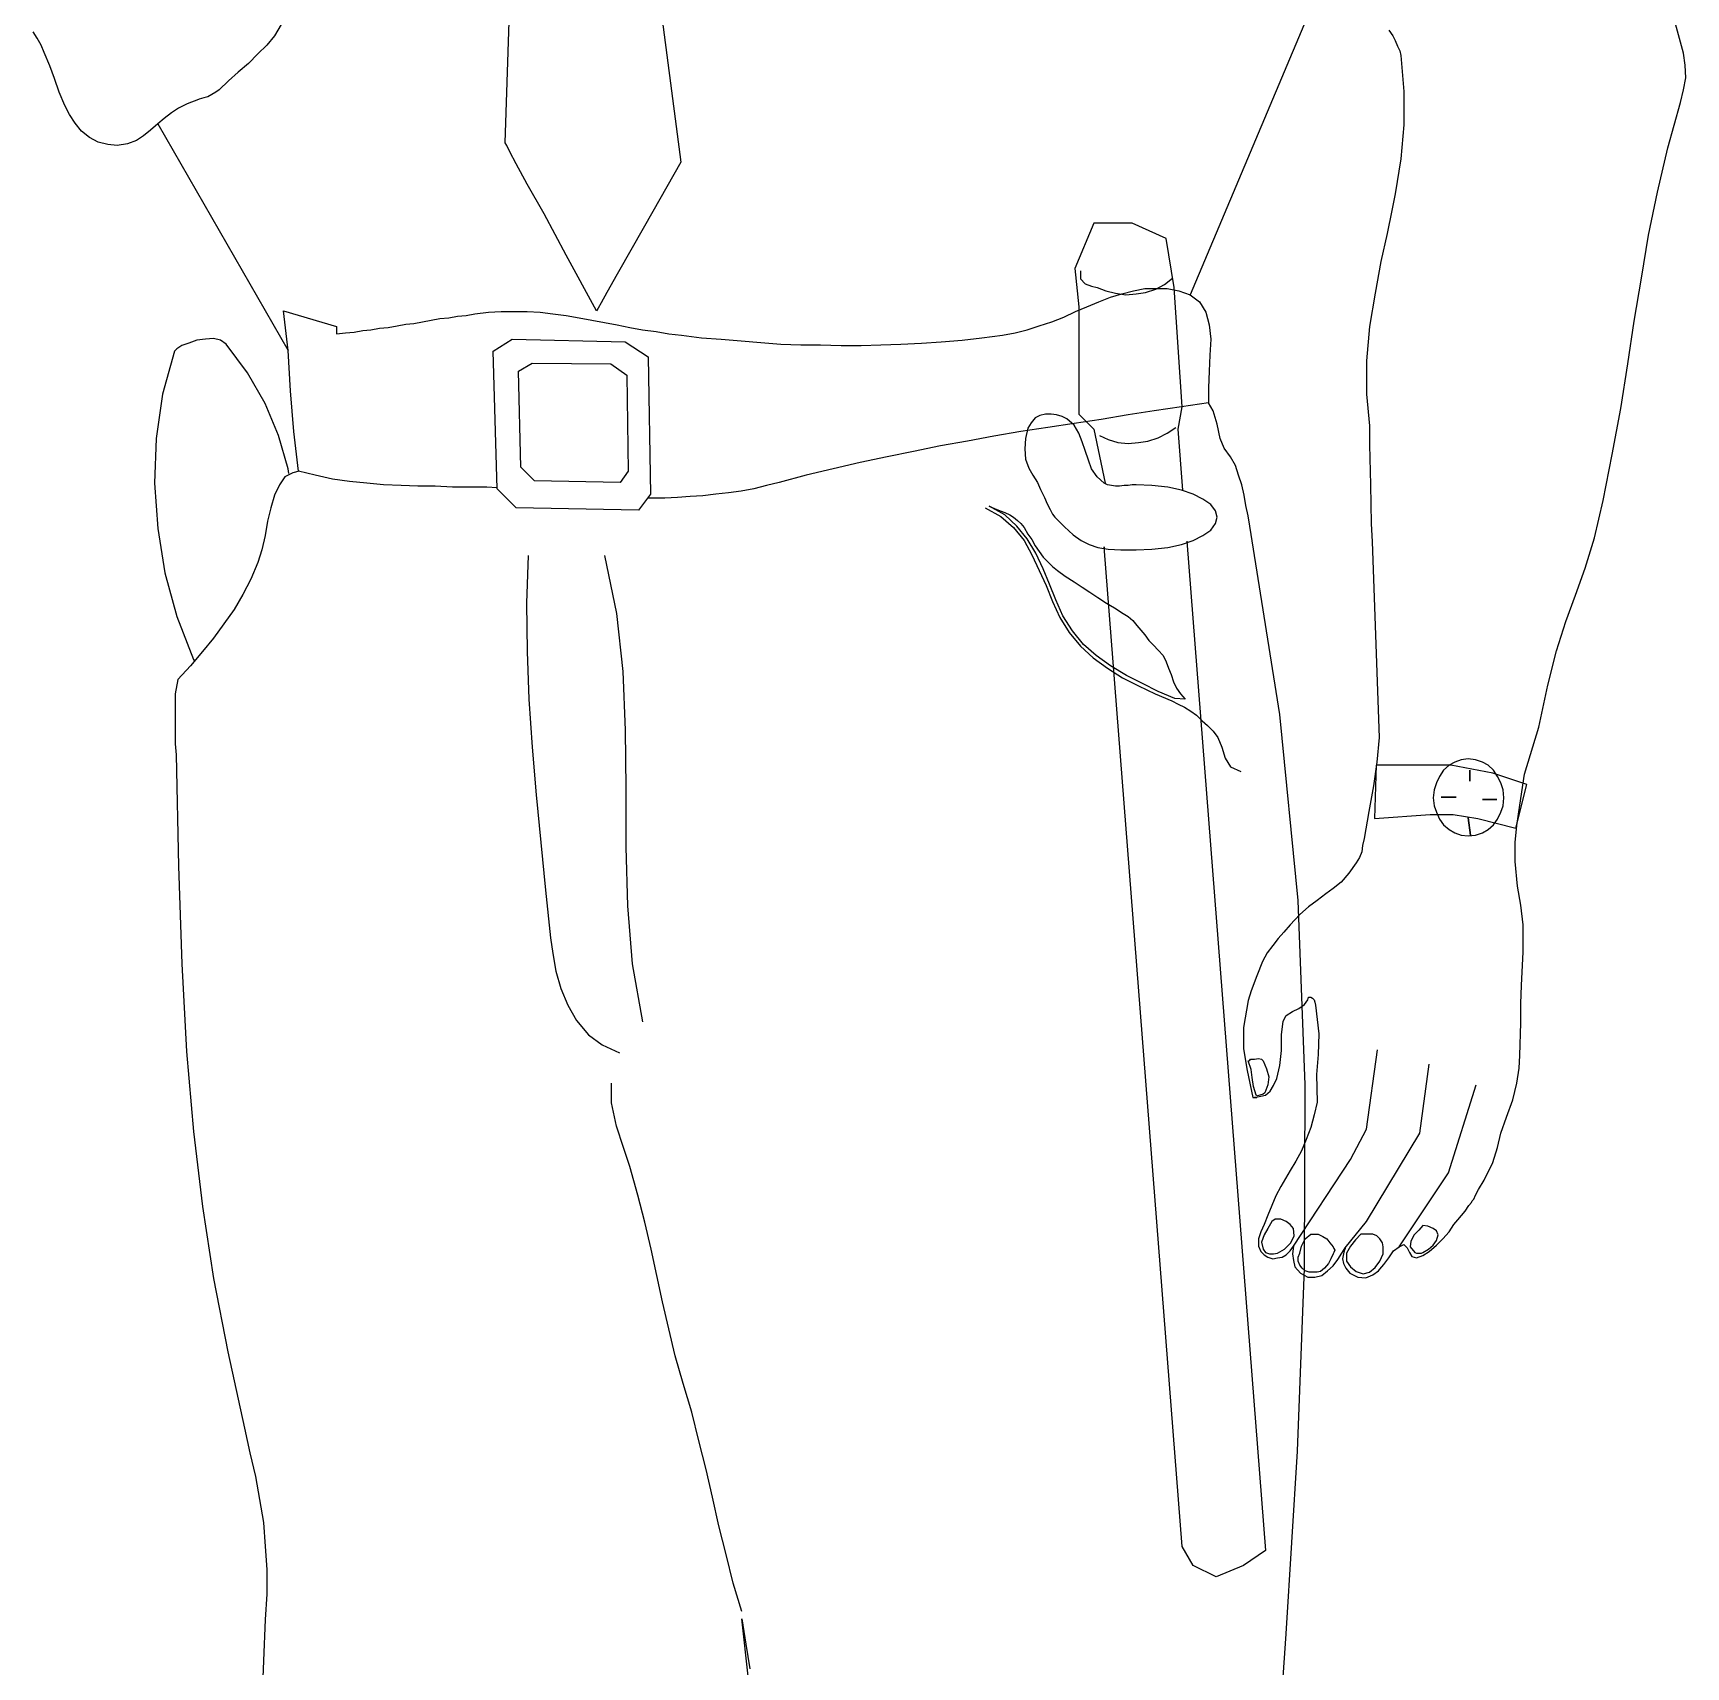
# Model space of a CAD drawing. Extents: x 740 to 801, y -233 to -38.
# Drawn here: x 742.9 to 800.9, y -165.8 to -108.4 of the extents above; entities that cross this region are included whole.
import ezdxf

# ---------------------------------------------------------------- set-up
doc = ezdxf.new("R2010")
doc.units = 0
doc.header["$LTSCALE"] = 25
doc.layers.get('0').update_dxf_attribs({"linetype": 'CONTINUOUS'})
for name, color, linetype in [('1', 7, 'CONTINUOUS'), ('5', 7, 'CONTINUOUS'), ('7', 7, 'CONTINUOUS')]:
    doc.layers.add(name, color=color, linetype=linetype)

msp = doc.modelspace()

# ---------------------------------------------------------------- linework, layer by layer
for p, q in [((788.437, -105.978), (783.524, -117.615)), ((747.277, -111.615), (751.853, -119.568))]:
    msp.add_line(p, q)
at = {"layer": '1', "linetype": 'CONTINUOUS'}
for points in [[(785.646, -144.459), (785.786, -144.459), (785.925, -144.431), (786.036, -144.459), (786.092, -144.515), (786.204, -144.794), (786.287, -145.073), (786.26, -145.352), (786.148, -145.631), (786.092, -145.687), (785.98, -145.714), (785.897, -145.743), (785.841, -145.714), (785.757, -145.408), (785.701, -145.1), (785.674, -144.822), (785.562, -144.515), (785.59, -144.515), (785.618, -144.487), (785.618, -144.487), (785.646, -144.459)], [(786.4, -150.151), (786.26, -150.403), (786.121, -150.626), (786.036, -150.877), (786.092, -151.129), (786.175, -151.239), (786.315, -151.295), (786.454, -151.295), (786.594, -151.268), (786.845, -151.129), (787.068, -150.905), (787.18, -150.654), (787.153, -150.403), (787.041, -150.263), (786.901, -150.151), (786.706, -150.068), (786.51, -150.068), (786.4, -150.151)], [(791.561, -150.459), (791.394, -150.626), (791.282, -150.85), (791.255, -151.045), (791.422, -151.239), (791.478, -151.268), (791.561, -151.268), (791.646, -151.268), (791.702, -151.239), (791.896, -151.129), (792.064, -150.989), (792.175, -150.821), (792.231, -150.626), (792.175, -150.486), (792.064, -150.403), (791.869, -150.319), (791.702, -150.291), (791.561, -150.459)], [(787.376, -151.268), (787.432, -151.017), (787.571, -150.765), (787.767, -150.598), (788.017, -150.598), (788.185, -150.682), (788.325, -150.765), (788.437, -150.905), (788.548, -151.045), (788.576, -151.1), (788.604, -151.156), (788.576, -151.239), (788.548, -151.295), (788.464, -151.463), (788.381, -151.63), (788.241, -151.798), (788.102, -151.909), (787.99, -151.938), (787.85, -151.938), (787.711, -151.938), (787.571, -151.882), (787.459, -151.798), (787.376, -151.686), (787.32, -151.547), (787.32, -151.407), (787.376, -151.268)], [(789.525, -150.598), (789.33, -150.794), (789.161, -151.017), (789.022, -151.268), (789.022, -151.547), (789.161, -151.742), (789.357, -151.909), (789.608, -151.993), (789.831, -151.938), (790.027, -151.77), (790.194, -151.547), (790.306, -151.295), (790.306, -151.045), (790.278, -150.905), (790.194, -150.765), (790.083, -150.654), (789.943, -150.598), (789.525, -150.598)]]:
    msp.add_lwpolyline(points, dxfattribs=at)
at = {"layer": '5', "linetype": 'CONTINUOUS'}
msp.add_lwpolyline([(782.995, -131.791), (782.409, -131.54), (781.851, -131.261), (781.293, -130.982), (780.734, -130.647), (780.232, -130.283), (779.785, -129.894), (779.395, -129.419), (779.06, -128.889), (778.809, -128.331), (778.586, -127.773), (778.363, -127.243), (778.111, -126.685), (777.804, -126.182), (777.441, -125.736), (777.023, -125.345), (776.465, -125.037), (776.661, -125.122), (776.855, -125.205), (777.023, -125.261), (777.19, -125.345), (777.329, -125.428), (777.469, -125.54), (777.581, -125.651), (777.693, -125.791), (777.832, -126.015), (777.972, -126.21), (778.083, -126.433), (778.222, -126.629), (778.363, -126.824), (778.53, -126.991), (778.697, -127.159), (778.865, -127.299), (779.144, -127.493), (779.451, -127.688), (779.73, -127.884), (780.009, -128.052), (780.288, -128.247), (780.594, -128.442), (780.873, -128.61), (781.181, -128.805), (781.348, -128.916), (781.516, -129.056), (781.655, -129.224), (781.795, -129.391), (781.934, -129.559), (782.074, -129.754), (782.242, -129.921), (782.409, -130.089), (782.576, -130.283), (782.688, -130.508), (782.771, -130.73), (782.856, -130.953), (782.939, -131.205), (783.05, -131.428), (783.189, -131.623), (783.357, -131.819), (782.995, -131.791)], dxfattribs=at)
at = {"layer": '7', "linetype": 'CONTINUOUS'}
for points in [[(764.69, -105.699), (765.639, -112.955), (764.662, -114.685), (763.937, -115.968), (763.406, -116.89), (763.043, -117.531), (762.848, -117.894), (762.736, -118.089), (762.68, -118.174), (762.68, -118.174), (761.621, -116.22), (760.839, -114.769), (760.252, -113.736), (759.862, -113.011), (759.638, -112.592), (759.527, -112.368), (759.471, -112.285), (759.471, -112.285), (759.611, -108.015)], [(751.602, -108.127), (751.379, -108.518), (751.1, -108.853), (750.792, -109.159), (750.458, -109.494), (750.095, -109.802), (749.76, -110.108), (749.425, -110.416), (749.314, -110.499), (749.175, -110.583), (749.035, -110.666), (748.896, -110.695), (748.728, -110.75), (748.588, -110.806), (748.421, -110.862), (748.282, -110.918), (748.002, -111.057), (747.751, -111.224), (747.5, -111.42), (747.277, -111.615), (747.025, -111.838), (746.774, -112.033), (746.524, -112.201), (746.216, -112.312), (745.854, -112.368), (745.519, -112.341), (745.184, -112.258), (744.877, -112.089), (744.597, -111.867), (744.374, -111.588), (744.179, -111.28), (744.012, -110.974), (743.817, -110.499), (743.649, -110.025), (743.482, -109.578), (743.286, -109.103), (743.175, -108.853), (743.035, -108.602), (742.895, -108.379)], [(790.501, -108.323), (790.641, -108.518), (790.724, -108.685), (790.808, -108.881), (790.892, -109.047), (790.92, -109.215), (791.032, -110.471), (791.032, -111.644), (790.92, -112.843), (790.724, -114.071), (790.613, -114.657), (790.445, -115.466), (790.222, -116.443), (790.027, -117.56), (789.831, -118.731), (789.719, -119.931), (789.719, -121.104), (789.831, -122.219), (789.831, -122.889), (789.859, -124.284), (789.887, -125.651), (789.915, -126.294), (790.166, -133.159), (790.083, -134.023), (789.971, -134.861), (789.804, -135.753), (789.636, -136.701), (789.58, -136.952), (789.552, -137.176), (789.469, -137.371), (789.357, -137.566), (789.105, -137.929), (788.827, -138.236), (788.548, -138.46), (788.296, -138.654), (787.99, -138.878), (787.682, -139.101), (787.376, -139.38), (787.041, -139.742), (786.818, -139.994), (786.622, -140.217), (786.427, -140.468), (786.231, -140.72), (786.065, -141.026), (785.869, -141.529), (785.674, -142.058), (785.562, -142.393), (785.395, -143.342), (785.395, -144.096), (785.534, -144.849), (785.73, -145.798), (785.757, -145.798), (785.786, -145.798), (785.813, -145.798), (785.869, -145.798), (785.841, -145.798), (785.841, -145.798), (785.813, -145.798), (785.786, -145.798), (786.175, -145.714), (786.343, -145.575), (786.454, -145.379), (786.566, -145.129), (786.678, -144.682), (786.734, -144.152), (786.734, -143.594), (786.789, -143.119), (786.901, -142.924), (787.124, -142.784), (787.348, -142.673), (787.543, -142.533), (787.599, -142.449), (787.655, -142.366), (787.682, -142.282), (787.767, -142.282), (787.823, -142.31), (787.878, -142.366), (787.906, -142.449), (787.934, -142.561), (788.046, -143.566), (788.017, -144.291), (787.962, -144.99), (787.99, -145.966), (787.878, -146.412), (787.767, -146.859), (787.599, -147.277), (787.432, -147.668), (787.236, -148.03), (787.041, -148.365), (786.874, -148.644), (786.706, -148.923), (786.539, -149.258), (786.4, -149.593), (786.26, -149.928), (786.121, -150.263), (786.009, -150.515), (785.925, -150.765), (785.925, -151.017), (786.009, -151.212), (786.121, -151.324), (786.26, -151.407), (786.427, -151.463), (786.594, -151.435), (786.762, -151.407), (786.901, -151.324), (787.041, -151.185), (787.153, -151.017), (787.124, -151.295), (787.153, -151.518), (787.209, -151.742), (787.403, -151.965), (787.655, -152.105), (787.906, -152.105), (788.157, -152.049), (788.352, -151.882), (788.548, -151.714), (788.716, -151.491), (788.855, -151.268), (788.966, -151.073), (788.966, -151.1), (788.939, -151.185), (788.911, -151.295), (788.883, -151.463), (788.911, -151.63), (788.995, -151.798), (789.134, -151.965), (789.413, -152.105), (789.692, -152.132), (789.943, -152.021), (790.139, -151.882), (790.194, -151.826), (790.333, -151.659), (790.501, -151.435), (790.668, -151.185), (790.864, -151.045), (791.032, -150.961), (791.143, -151.073), (791.227, -151.239), (791.311, -151.379), (791.478, -151.435), (791.702, -151.351), (791.925, -151.212), (792.175, -150.989), (792.399, -150.765), (792.622, -150.515), (792.79, -150.263), (792.929, -150.096), (793.18, -149.789), (793.319, -149.593), (793.404, -149.482), (793.431, -149.426), (793.487, -149.37), (793.543, -149.231), (793.654, -149.035), (793.85, -148.7), (794.157, -148.087), (794.324, -147.556), (794.436, -147.054), (794.632, -146.496), (794.855, -145.882), (794.994, -145.296), (795.078, -144.766), (795.106, -144.32), (795.134, -143.175), (795.134, -142.505), (795.161, -141.864), (795.217, -140.691), (795.217, -139.742), (795.134, -139.045), (795.022, -138.375), (794.938, -137.511), (794.938, -136.841), (794.994, -136.254), (795.106, -135.53), (795.273, -134.442), (795.775, -132.795)], [(795.775, -132.795), (796.082, -131.317), (796.389, -130.117), (796.724, -129.084), (797.059, -128.163), (797.394, -127.214), (797.729, -126.154), (798.036, -124.843), (798.343, -123.224), (798.65, -121.605), (798.9, -120.043), (799.124, -118.536), (799.375, -117.029), (799.626, -115.522), (799.933, -114.015), (800.296, -112.452), (800.742, -110.862), (800.854, -110.416), (800.938, -109.996), (800.91, -109.55), (800.854, -109.132), (800.575, -108.1)], [(783.274, -124.479), (783.106, -122.331), (783.245, -121.549), (782.967, -117.364), (782.688, -115.633), (781.487, -115.103), (780.149, -115.103), (779.479, -116.694), (779.618, -118.033), (779.618, -119.791), (779.618, -121.801), (780.149, -122.331), (780.539, -124.228), (780.539, -124.228), (780.539, -124.228)], [(779.674, -116.778), (779.674, -117.057), (779.841, -117.225), (780.065, -117.308), (780.259, -117.364), (780.567, -117.475), (780.902, -117.56), (781.264, -117.615), (781.628, -117.587), (781.962, -117.531), (782.325, -117.419), (782.632, -117.252), (782.911, -117.029)], [(759.193, -124.396), (758.83, -124.369), (758.216, -124.369), (757.63, -124.369), (757.016, -124.34), (756.402, -124.34), (755.816, -124.313), (755.202, -124.284), (754.616, -124.228), (754.002, -124.173), (753.416, -124.088), (752.802, -123.949), (752.216, -123.81), (752.049, -122.415), (751.937, -120.992), (751.853, -119.568), (751.686, -118.174), (753.555, -118.731), (753.555, -118.787), (753.555, -118.842), (753.555, -118.927), (753.555, -118.982), (753.863, -118.954), (754.169, -118.927), (754.477, -118.871), (754.756, -118.842), (755.062, -118.787), (755.37, -118.759), (755.676, -118.703), (755.984, -118.647), (756.263, -118.619), (756.569, -118.563), (756.876, -118.507), (757.183, -118.452), (757.49, -118.424), (757.797, -118.368), (758.104, -118.34), (758.411, -118.284), (758.885, -118.228), (759.332, -118.201), (759.806, -118.201), (760.252, -118.201), (760.699, -118.228), (761.146, -118.284), (761.621, -118.34), (762.067, -118.424), (762.514, -118.507), (762.959, -118.592), (763.406, -118.675), (763.852, -118.759), (764.299, -118.842), (764.774, -118.898), (765.219, -118.982), (765.666, -119.038), (766.364, -119.121), (767.061, -119.177), (767.76, -119.233), (768.457, -119.289), (769.154, -119.345), (769.852, -119.373), (770.549, -119.373), (771.274, -119.401), (771.972, -119.401), (772.67, -119.373), (773.367, -119.345), (774.093, -119.317), (774.79, -119.262), (775.516, -119.206), (776.214, -119.121), (776.94, -119.038), (777.385, -118.954), (777.804, -118.842), (778.222, -118.703), (778.669, -118.563), (779.088, -118.396), (779.506, -118.201), (779.897, -118.033), (780.315, -117.866), (780.734, -117.699), (781.125, -117.587), (781.543, -117.475), (781.934, -117.392), (782.325, -117.392), (782.715, -117.392), (783.135, -117.475), (783.524, -117.615), (783.859, -117.866), (784.083, -118.228), (784.194, -118.675), (784.25, -119.177), (784.223, -119.735), (784.194, -120.294), (784.167, -120.88), (784.167, -121.41), (783.218, -121.549), (782.269, -121.689), (781.348, -121.828), (780.399, -121.996), (779.451, -122.136), (778.53, -122.275), (777.581, -122.415), (776.632, -122.582), (775.712, -122.75), (774.763, -122.917), (773.814, -123.112), (772.893, -123.308), (771.944, -123.503), (770.995, -123.726), (770.047, -123.949), (769.098, -124.201), (768.652, -124.313), (768.206, -124.423), (767.76, -124.508), (767.313, -124.563), (766.867, -124.619), (766.42, -124.675), (765.973, -124.702), (765.527, -124.731), (765.08, -124.758), (764.634, -124.758), (764.466, -124.758), (764.466, -124.758)], [(751.881, -123.894), (751.853, -123.726), (751.518, -122.554), (751.044, -121.437), (750.43, -120.35), (749.677, -119.345), (749.481, -119.206), (749.23, -119.15), (748.951, -119.177), (748.644, -119.206), (748.365, -119.317), (748.114, -119.401), (747.947, -119.512), (747.862, -119.596), (747.444, -121.104), (747.221, -122.666), (747.165, -124.228), (747.277, -125.819), (747.527, -127.382), (747.947, -128.916), (748.532, -130.424), (748.561, -130.479), (748.561, -130.479)], [(759.193, -124.423), (759.053, -119.596), (759.723, -119.177), (763.685, -119.262), (764.495, -119.791), (764.578, -124.619), (764.16, -125.177), (759.862, -125.093), (759.193, -124.423)], [(760.029, -123.67), (759.946, -120.294), (760.42, -120.015), (763.182, -120.043), (763.741, -120.434), (763.797, -123.81), (763.517, -124.201), (760.504, -124.144), (760.029, -123.67)], [(778.781, -125.428), (779.116, -125.763), (779.423, -126.042), (779.702, -126.238), (779.98, -126.377), (780.288, -126.489), (780.65, -126.545), (781.097, -126.573), (781.628, -126.573), (782.186, -126.545), (782.744, -126.489), (783.218, -126.377), (783.636, -126.238), (783.971, -126.071), (784.25, -125.875), (784.418, -125.651), (784.473, -125.428), (784.418, -125.205), (784.25, -124.982), (783.971, -124.787), (783.636, -124.619), (783.218, -124.479), (782.744, -124.369), (782.186, -124.313), (781.628, -124.284), (781.487, -124.284), (781.348, -124.313), (781.208, -124.313), (781.041, -124.34), (780.902, -124.34), (780.762, -124.313), (780.623, -124.284), (780.511, -124.228), (780.259, -124.005), (780.065, -123.726), (779.953, -123.42), (779.841, -123.085), (779.73, -122.777), (779.618, -122.471), (779.451, -122.192), (779.2, -121.968), (779.032, -121.884), (778.837, -121.828), (778.642, -121.801), (778.446, -121.801), (778.251, -121.857), (778.083, -121.94), (777.943, -122.107), (777.832, -122.303), (777.749, -122.666), (777.72, -123.029), (777.749, -123.391), (777.86, -123.699), (777.999, -123.949), (778.167, -124.201), (778.278, -124.452), (778.418, -124.731), (778.502, -124.954), (778.613, -125.149), (778.697, -125.316), (778.781, -125.428)], [(786.454, -171.052), (786.901, -164.634), (787.292, -158.216), (787.543, -151.798), (787.571, -145.352), (787.32, -138.878), (786.678, -132.349), (785.618, -125.736), (785.562, -125.372), (785.478, -125.01), (785.422, -124.647), (785.339, -124.284), (785.227, -123.949), (785.116, -123.614), (784.948, -123.308), (784.725, -123), (784.585, -122.666), (784.473, -122.163), (784.334, -121.689), (784.167, -121.41), (784.167, -121.41)], [(780.344, -122.554), (780.65, -122.694), (780.985, -122.806), (781.348, -122.833), (781.711, -122.806), (782.046, -122.75), (782.409, -122.638), (782.715, -122.471), (783.023, -122.275)], [(752.244, -123.81), (752.02, -123.866), (751.741, -124.005), (751.547, -124.284), (751.379, -124.647), (751.239, -125.093), (751.127, -125.568), (751.044, -126.071), (750.933, -126.573), (750.792, -127.019), (750.542, -127.605), (750.263, -128.135), (749.956, -128.666), (749.593, -129.168), (749.23, -129.67), (748.84, -130.144), (748.421, -130.647), (747.974, -131.121), (747.891, -131.623), (747.891, -132.516), (747.891, -133.382), (747.918, -133.772), (748.002, -137.678), (748.114, -141.111), (748.282, -144.18), (748.532, -146.998), (748.84, -149.622), (749.23, -152.161), (749.733, -154.728), (750.318, -157.407), (750.513, -158.272), (750.709, -159.109), (750.848, -159.919), (750.988, -160.728), (751.044, -161.565), (751.1, -162.374), (751.1, -163.24), (751.044, -164.132), (750.933, -167.034)], [(776.326, -125.093), (776.884, -125.401), (777.329, -125.791), (777.693, -126.238), (777.972, -126.74), (778.222, -127.299), (778.474, -127.828), (778.697, -128.387), (778.948, -128.945), (779.283, -129.475), (779.674, -129.95), (780.12, -130.368), (780.623, -130.73), (781.153, -131.065), (781.711, -131.344), (782.297, -131.623), (782.883, -131.875), (783.106, -131.986), (783.33, -132.098), (783.553, -132.237), (783.748, -132.377), (783.944, -132.572), (784.138, -132.74), (784.334, -132.935), (784.502, -133.159), (784.641, -133.494), (784.752, -133.883), (784.948, -134.191), (785.311, -134.358)], [(783.413, -126.265), (786.175, -161.704), (785.395, -162.235), (784.446, -162.626), (783.636, -162.235), (783.245, -161.565), (780.511, -126.461), (780.511, -126.517)], [(760.281, -126.768), (760.225, -128.442), (760.252, -130.144), (760.308, -131.819), (760.42, -133.494), (760.56, -135.167), (760.727, -136.841), (760.895, -138.515), (761.062, -140.189), (761.146, -140.747), (761.257, -141.361), (761.425, -141.975), (761.676, -142.561), (761.983, -143.092), (762.401, -143.594), (762.876, -143.956), (763.49, -144.235)], [(762.959, -126.768), (763.378, -128.805), (763.602, -130.842), (763.685, -132.907), (763.713, -134.944), (763.713, -137.008), (763.769, -139.074), (763.937, -141.111), (764.299, -143.147)], [(793.292, -136.618), (793.543, -136.589), (793.794, -136.506), (793.989, -136.394), (794.185, -136.227), (794.324, -136.031), (794.436, -135.78), (794.52, -135.557), (794.547, -135.279), (794.52, -135), (794.436, -134.749), (794.324, -134.526), (794.185, -134.303), (793.989, -134.135), (793.794, -134.023), (793.543, -133.939), (793.292, -133.912), (793.04, -133.939), (792.817, -134.023), (792.622, -134.135), (792.426, -134.303), (792.287, -134.526), (792.175, -134.749), (792.092, -135), (792.064, -135.279), (792.092, -135.557), (792.175, -135.78), (792.287, -136.031), (792.426, -136.227), (792.622, -136.394), (792.817, -136.506), (793.04, -136.589), (793.292, -136.618)], [(790.054, -134.135), (789.999, -136.004), (791.952, -135.863), (792.761, -135.863), (793.627, -136.004), (794.966, -136.338), (795.356, -134.805), (794.157, -134.414), (792.678, -134.135), (791.338, -134.135), (790.054, -134.135)], [(793.348, -134.303), (793.348, -134.693)], [(793.348, -134.303), (793.348, -134.693), (793.348, -134.303)], [(792.343, -135.251), (792.873, -135.251)], [(792.343, -135.251), (792.873, -135.251), (792.343, -135.251)], [(793.794, -135.335), (794.297, -135.335)], [(793.794, -135.335), (794.297, -135.335), (793.794, -135.335)], [(793.292, -135.975), (793.375, -136.589)], [(793.292, -135.975), (793.375, -136.589), (793.292, -135.975)], [(787.153, -151.017), (789.161, -147.974), (789.719, -146.915), (790.11, -144.124)], [(788.966, -151.073), (789.719, -150.151), (791.59, -147.054), (791.925, -144.626)], [(767.787, -163.853), (767.481, -162.849), (767.229, -161.844), (766.978, -160.839), (766.755, -159.835), (766.532, -158.858), (766.28, -157.854), (766.029, -156.849), (765.722, -155.844), (765.444, -154.868), (765.219, -153.919), (764.997, -152.97), (764.801, -152.049), (764.606, -151.129), (764.383, -150.18), (764.131, -149.231), (763.852, -148.226), (763.629, -147.556), (763.378, -146.803), (763.211, -145.993), (763.211, -145.296)], [(790.864, -151.045), (792.594, -148.449), (793.571, -145.352)], [(768.01, -166.114), (767.787, -164.104), (767.927, -164.998), (768.066, -165.862)]]:
    msp.add_lwpolyline(points, dxfattribs=at)

doc.saveas('drawing.dxf')
